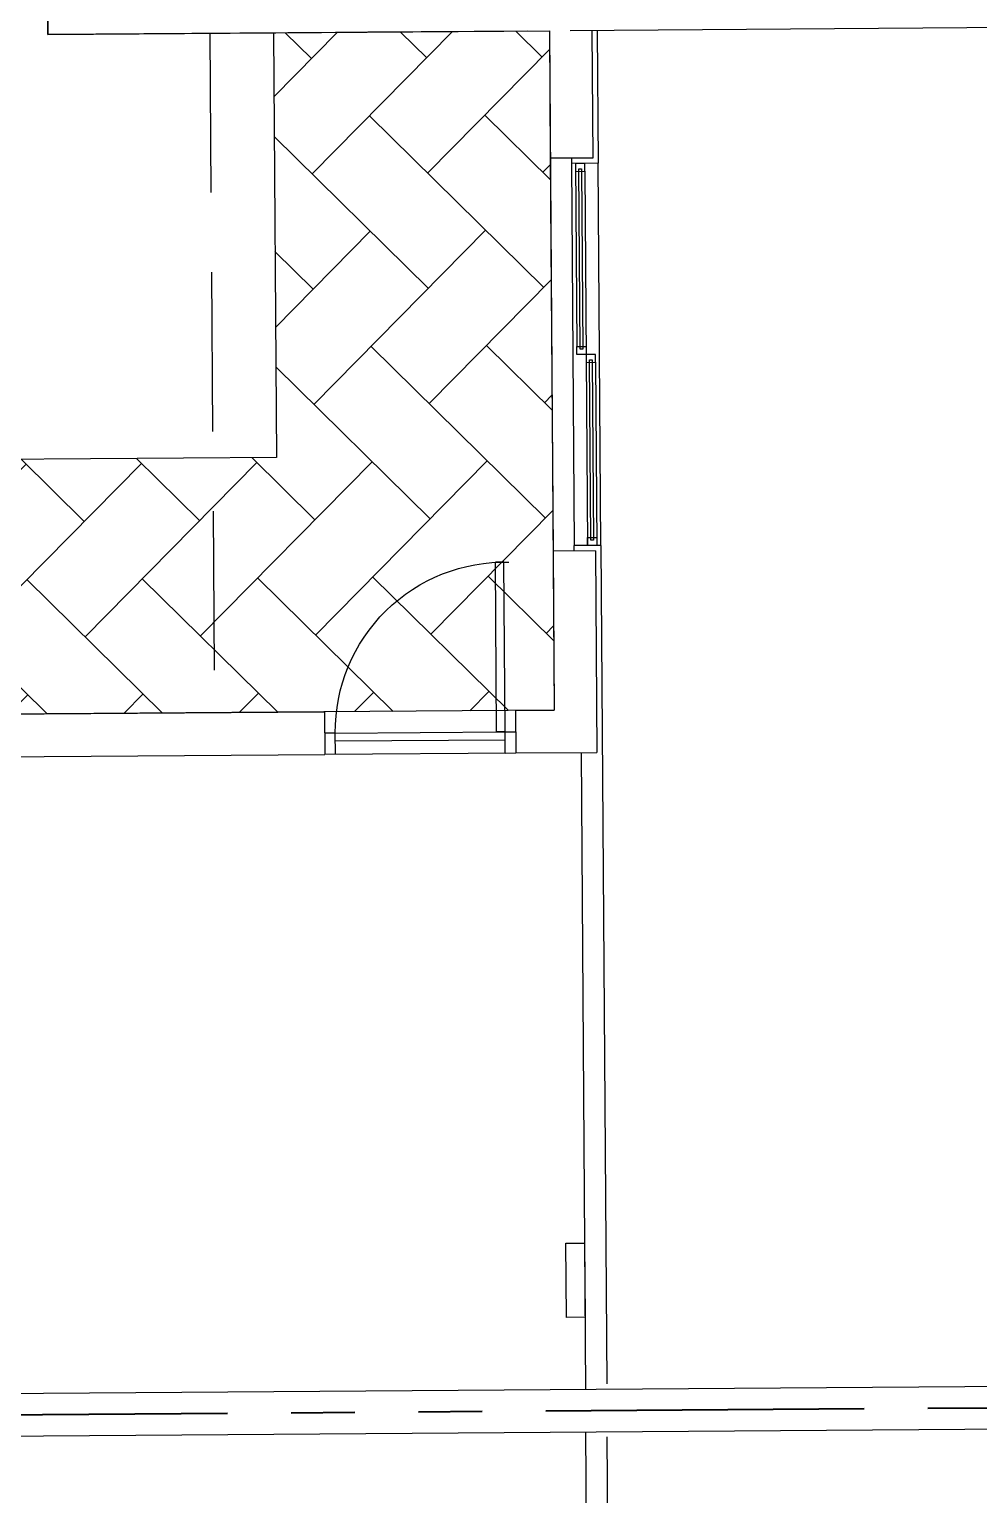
# Model space of a CAD drawing. Header units: feet. Extents: x 919634 to 928945, y 707022 to 708026.
# Drawn here: x 921022.82 to 921037.73, y 707163.43 to 707186.44 of the extents above; entities that cross this region are included whole.
import ezdxf

# ---------------------------------------------------------------- set-up
doc = ezdxf.new("R2010")
doc.units = ezdxf.units.FT
doc.header["$LTSCALE"] = 20
doc.header["$MEASUREMENT"] = 0
doc.linetypes.add('Site Plan$0$HIDDEN2', pattern=[0.1875, 0.125, -0.0625])
doc.linetypes.add('Site Plan$0$PHANTOM2', pattern=[1.25, 0.625, -0.125, 0.125, -0.125, 0.125, -0.125])
for name, color, linetype in [('-u-site-xref', 7, 'Continuous'), ('Site Plan$0$-u-site-bldg_interior', 252, 'Continuous'), ('Site Plan$0$SP-BLDG-ROOF ABOVE', 4, 'Site Plan$0$HIDDEN2'), ('Site Plan$0$SP-LOT PAVERS', 254, 'Continuous')]:
    doc.layers.add(name, color=color, linetype=linetype)
for name, color, linetype, lineweight in [('Site Plan$0$SP-LOT LINES', 252, 'Site Plan$0$PHANTOM2', 40), ('Site Plan$0$SP-SIDEWALK', 2, 'Continuous', 25), ('SP-BUILDING-FOOTPRINT', 1, 'Continuous', 25)]:
    doc.layers.add(name, color=color, linetype=linetype, lineweight=lineweight)
doc.layers.get('-u-site-xref').off()

# ---------------------------------------------------------------- blocks, each defined once
blk = doc.blocks.new('Site Plan$0$DR1H902')
for p, q in [((-0.5, 0), (-0.5, 1)), ((-0.5, 1.000000000000057), (-0.4500000000000455, 1.000000000000057)), ((-0.4500000000000455, 0), (-0.4500000000000455, 1)), ((-0.5, -5.684341886080801e-14), (-0.4500000000000455, -5.684341886080801e-14))]:
    blk.add_line(p, q)
blk.add_arc((-0.5, 0), 1, 0, 91.70698490235472)
blk = doc.blocks.new('Site Plan')
at = {"layer": 'Site Plan$0$SP-LOT PAVERS'}
h = blk.add_hatch(dxfattribs=at)
h.set_pattern_fill('AR-HBONE', color=256, scale=0.32, angle=-89.58178215075662)
h.set_pattern_definition([(315.4182178492434, (0, 0), (1.810145136983853, 0.01321298806884015), [3.84, -1.28]), (45.41821784924338, (0.9116790626081567, -0.8984660745381309), (1.810145136983853, 0.01321298806884), [3.84, -1.28])])
h.paths.add_polyline_path([(921010.7884257683, 707184.6075896056), (920990.7889234468, 707184.4608442661), (920990.9248170517, 707165.4612662974), (921010.8848699967, 707165.6038409079), (921010.8134081439, 707175.6037149378), (921031.062890611, 707175.7484900171), (921030.9866656389, 707186.4148817759), (921026.6534434098, 707186.383851223), (921026.7010836814, 707179.7174033814), (921010.8241832067, 707179.6039426796)])
at = {"layer": 'Site Plan$0$-u-site-bldg_interior'}
for p, q in [((921023.1095675987, 707186.358525711, 2.697553752533984e-08), (921023.0905113511, 707189.0251242877, 2.697553752533984e-08)), ((921023.1095675987, 707186.3585257109, 2.697553752533984e-08), (921023.1048035368, 707187.025175355, 2.697553752533984e-08)), ((921064.6917925965, 707186.6556837384, 2.697553752533984e-08), (921031.3124168421, 707186.4171455298, 2.697553342125345e-08)), ((921030.6457671978, 707186.412381468, 2.697553342125345e-08), (921023.1095675987, 707186.358525711, 2.697553752533984e-08)), ((921030.6457671978, 707186.4123814679, 2.697553342125345e-08), (921028.13825887, 707186.394462123, 2.697553342125345e-08)), ((921030.9866660974, 707186.4148176254, 2.697553342125345e-08), (921031.0009582831, 707184.4148686926, 2.697553342125345e-08)), ((921031.6533157417, 707186.4195816872, 2.697553342125345e-08), (921031.6676079273, 707184.4196327545, 2.697553342125345e-08)), ((921031.7366469472, 707186.4201771949, 2.697553342125345e-08), (921031.7515346406, 707184.3368970568, 2.697553342125345e-08)), ((921031.6676079001, 707184.4196327543, 2.697553342125345e-08), (921031.0009582557, 707184.4148686924, 2.697553342125345e-08)), ((921031.0009582557, 707184.4148686924, 2.697553342125345e-08), (921031.0450258828, 707178.2483594837, 2.697553342125345e-08)), ((921031.3342831323, 707184.4172507237, 2.697553342125345e-08), (921031.3348786401, 707184.3339195183, 2.697553342125345e-08)), ((921031.7515346132, 707184.3368970565, 2.697553342125345e-08), (921031.3348786401, 707184.3339195183, 2.697553342125345e-08)), ((921031.3348786401, 707184.3339195183, 2.697553342125345e-08), (921031.3777551971, 707178.33407272, 2.697553342125345e-08)), ((921031.3973595073, 707184.3368163671, 2.697553342125345e-08), (921031.4179220342, 707181.459439558, 2.697553342125345e-08)), ((921031.5440998884, 707184.210411479, 2.697553342125346e-08), (921031.5860831839, 707178.3355614892, 2.697553342125352e-08)), ((921031.7944111706, 707178.3370502583, 2.697553342125345e-08), (921031.7515346135, 707184.3368970565, 2.697553342125345e-08)), ((921031.7113677767, 707181.2115302185, 2.697553342125345e-08), (921031.7319127936, 707178.3366036278, 2.697553342125345e-08)), ((921031.7116754727, 707178.2531235452, 2.697553342125345e-08), (921031.0450258828, 707178.2483594837, 2.697553342125345e-08)), ((921031.0450258555, 707178.2483594834, 2.697553342125345e-08), (921031.0628910876, 707175.7484233176, 2.697553342125345e-08)), ((921031.7944111703, 707178.3370502583, 2.697553342125345e-08), (921031.3777551971, 707178.33407272, 2.697553342125345e-08)), ((921031.3783507049, 707178.2507415146, 2.697553342125345e-08), (921031.3777551971, 707178.33407272, 2.697553342125345e-08)), ((921031.7116754998, 707178.2531235453, 2.697553342125345e-08), (921031.7343047938, 707175.0865377352, 2.697553342125345e-08)), ((921031.7944111977, 707178.3370502585, 2.697553342125345e-08), (921031.8885014199, 707165.1707197849, 2.697553342125345e-08)), ((921010.8134086034, 707175.6036506358, 2.697553342125345e-08), (921027.4562262071, 707175.7226490974, 2.697553342125345e-08)), ((921027.4562250535, 707175.7228105153, 2.697553342125345e-08), (921027.460990269, 707175.0559994531, 2.697553342125345e-08)), ((921030.4564731865, 707175.7440896883, 2.697553342125345e-08), (921031.0628910876, 707175.7484233176, 2.697553342125345e-08)), ((921030.4564731865, 707175.7440896883, 2.697553342125345e-08), (921030.4612372484, 707175.0774400441, 2.697553342125345e-08)), ((921027.6252694955, 707175.3906767088, 2.697553342125345e-08), (921027.4586070845, 707175.3894856933, 2.697553342125345e-08)), ((921027.6252694955, 707175.3906767088, 2.697553342125345e-08), (921030.2921928064, 707175.4095738507, 2.697553342125345e-08)), ((921027.6276526799, 707175.0571904685, 2.697553342125345e-08), (921027.6252694955, 707175.3906767088, 2.697553342125345e-08)), ((921027.626162757, 707175.2656799005, 2.697553342125345e-08), (921030.293086068, 707175.2845770424, 2.697553342125345e-08)), ((921030.2921928064, 707175.4095738507, 2.697553342125345e-08), (921030.4588552174, 707175.4107648662, 2.697553342125345e-08)), ((921030.2945748373, 707175.0762490286, 2.697553342125345e-08), (921030.2921928064, 707175.4095738507, 2.697553342125345e-08)), ((921011.4848223095, 707174.9417650533, 2.697553342125345e-08), (921027.460990269, 707175.0559994531, 2.697553342125345e-08)), ((921027.4609891267, 707175.0561608713, 2.697553342125345e-08), (921030.4612372597, 707175.0774400441, 2.697553342125345e-08)), ((921027.6276538335, 707175.0570290507, 2.697553342125345e-08), (921027.4609914225, 707175.0558380352, 2.697553342125345e-08)), ((921030.2945748373, 707175.0762490286, 2.697553342125345e-08), (921030.4612372484, 707175.077440044, 2.697553342125345e-08)), ((921030.4612372484, 707175.077440044, 2.697553342125345e-08), (921031.7343047938, 707175.0865377352, 2.697553342125345e-08)), ((921031.4843111772, 707175.0847512119, 2.697553342125345e-08), (921031.5557721055, 707165.0850065484, 2.697553342125345e-08)), ((921011.5562832378, 707164.9420203898, 2.697553342125345e-08), (921067.5942152805, 707165.3425471848, 2.697553342125346e-08)), ((921011.5610482136, 707164.275242852, 2.697553342125345e-08), (921067.5989802564, 707164.6757696471, 2.697553342125346e-08)), ((921031.6319980096, 707154.4184843472, 2.697553342125345e-08), (921031.5605370813, 707164.4182290107, 2.697553342125345e-08)), ((921031.9885476335, 707151.1709493625, 2.697553342125345e-08), (921031.8944574113, 707164.3372798361, 2.697553342125345e-08))]:
    blk.add_line(p, q, dxfattribs=at)
at = {"layer": 'Site Plan$0$-u-site-bldg_interior', "elevation": 2.697553752533984e-08}
for points in [[(921031.5440998884, 707184.210411479), (921031.5432066269, 707184.3354082874), (921031.3973770173, 707184.3343661488), (921031.3982702788, 707184.2093693404)], [(921031.4703017914, 707181.4181461476), (921031.4500545284, 707184.2514071356), (921031.4917201312, 707184.2517048896), (921031.5119673943, 707181.4184439015)], [(921031.5637516438, 707181.4604816965), (921031.5646449054, 707181.3354848883), (921031.4188152958, 707181.3344427497), (921031.4179220342, 707181.459439558)], [(921031.7113677767, 707181.2115302185), (921031.7104745151, 707181.3365270268), (921031.5646449054, 707181.3354848883), (921031.565538167, 707181.2104880799)], [(921031.6375696796, 707178.4192648871), (921031.6173224166, 707181.2525258751), (921031.6589880193, 707181.252823629), (921031.6792352824, 707178.419562641)], [(921031.731019532, 707178.461600436), (921031.7319127936, 707178.3366036278), (921031.5860831839, 707178.3355614892), (921031.5851899222, 707178.4605582975)], [(921031.2476939361, 707167.3804758055), (921031.5393531554, 707167.3825600826), (921031.5476902637, 707166.2159232053), (921031.2560310444, 707166.2138389281)]]:
    blk.add_lwpolyline(points, close=True, dxfattribs=at)
at = {"layer": 'Site Plan$0$SP-BLDG-ROOF ABOVE', "elevation": 2.697553752533984e-08}
blk.add_lwpolyline([(921025.6534689395, 707186.3767051303), (921025.7297351885, 707175.7103044464)], dxfattribs=at)
at = {"layer": 'Site Plan$0$SP-LOT LINES', "ltscale": 0.4, "elevation": 2.697553752533984e-08}
for points in [[(921084.9294455975, 707165.1330237183), (921084.7722315552, 707187.132461978), (920990.774631718, 707186.4607292518), (920990.9318457603, 707164.4612909921)], [(921084.9294455975, 707165.1330237183), (921085.0866596398, 707143.1335854585), (920991.0890598026, 707142.4618527323), (920990.9318457603, 707164.4612909921)]]:
    blk.add_lwpolyline(points, close=True, dxfattribs=at)
at = {"layer": 'Site Plan$0$SP-SIDEWALK'}
for p, q in [((921030.6457671978, 707186.4123814679, 2.697553342125345e-08), (921026.3125445104, 707186.3814150656, 2.697553342125345e-08)), ((921026.6534434098, 707186.383851223, 2.697553342125345e-08), (921026.7010836814, 707179.7174033814, 2.697553342125345e-08)), ((921026.7010836814, 707179.7174033814, 2.697553342125345e-08), (921010.7848235022, 707179.6036614043, 2.697553762579131e-08))]:
    blk.add_line(p, q, dxfattribs=at)
at = {"layer": 'Site Plan$0$-u-site-bldg_interior', "extrusion": (0, 0, -1), "xscale": 2.666990255305792, "yscale": 2.666990255305792, "zscale": -7.111974014148773, "rotation": 359.5905555558699}
blk.add_blockref('Site Plan$0$DR1H902', (-921028.9587317278, 707175.4000445707, -2.697553342125345e-08), dxfattribs=at)

msp = doc.modelspace()

# ---------------------------------------------------------------- block references
at = {"layer": '-u-site-xref'}
msp.add_blockref('Site Plan', (0, 0), dxfattribs=at)

# ---------------------------------------------------------------- next in the draw order: linework, layer by layer
at = {"layer": 'SP-BUILDING-FOOTPRINT', "elevation": 2.697553752533984e-08}
msp.add_lwpolyline([(921002.6981065494, 707208.8799054385), (921002.7790951445, 707197.5469254337), (921023.028579005, 707197.6915055121), (921023.1095675987, 707186.3585257109), (921030.9866656389, 707186.4148817759), (921031.0628915472, 707175.7483590154), (921010.813408145, 707175.6037147862), (921010.9706231012, 707153.6041486327), (921031.2201055855, 707153.7489213148), (921031.2963310342, 707143.0824628564), (921023.4116118965, 707143.0261164829), (921023.500221125, 707131.6931916997), (921003.2507381814, 707131.5484833198), (921003.3317281558, 707120.215310304)], dxfattribs=at)

doc.saveas('drawing.dxf')
